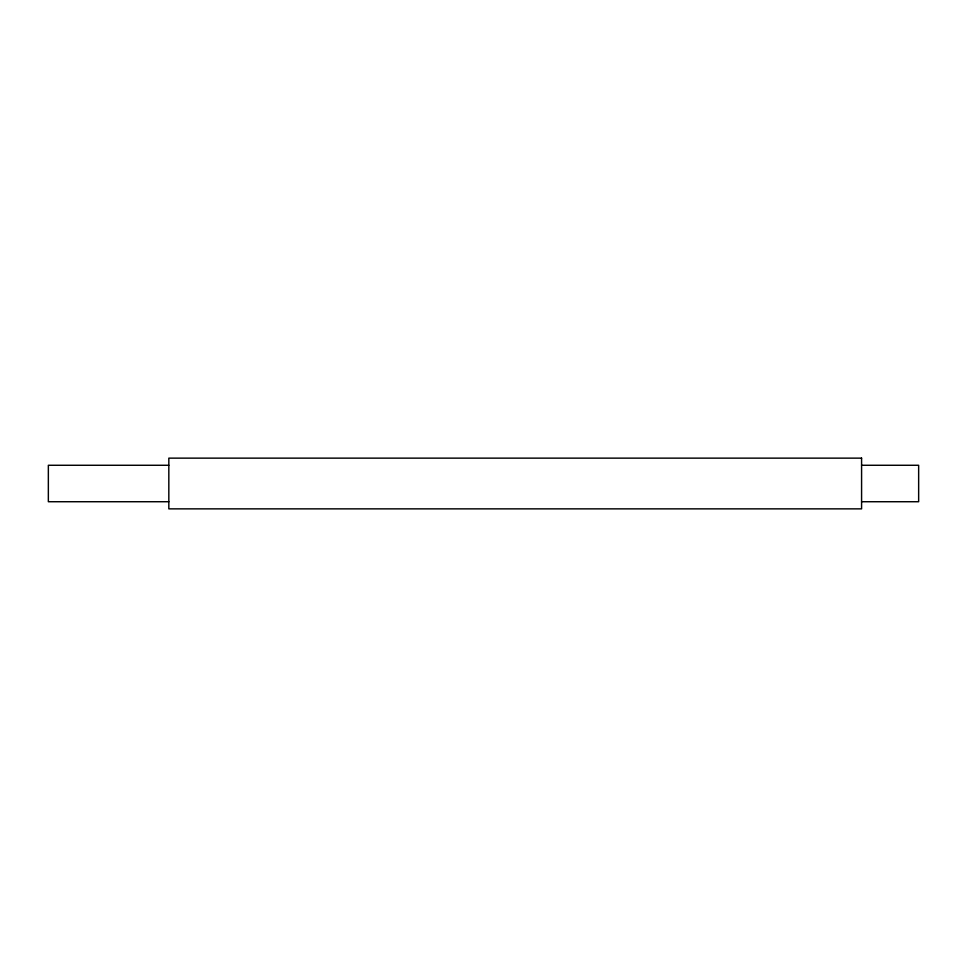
<?xml version="1.0" encoding="UTF-8"?>
<svg xmlns="http://www.w3.org/2000/svg" width="967" height="967" viewBox="0 0 967 967"><rect width="100%" height="100%" fill="white"/><g stroke="black" fill="none" stroke-linecap="round" stroke-linejoin="round"><path stroke-width="1.45" d="M168.826 465.272L48.35 465.272L48.35 501.728L168.826 501.728M861.585 465.272L918.65 465.272L918.65 501.728L861.585 501.728M861.585 458.14L168.826 458.14L168.826 508.86L861.585 508.86L861.585 458.14"/></g></svg>
